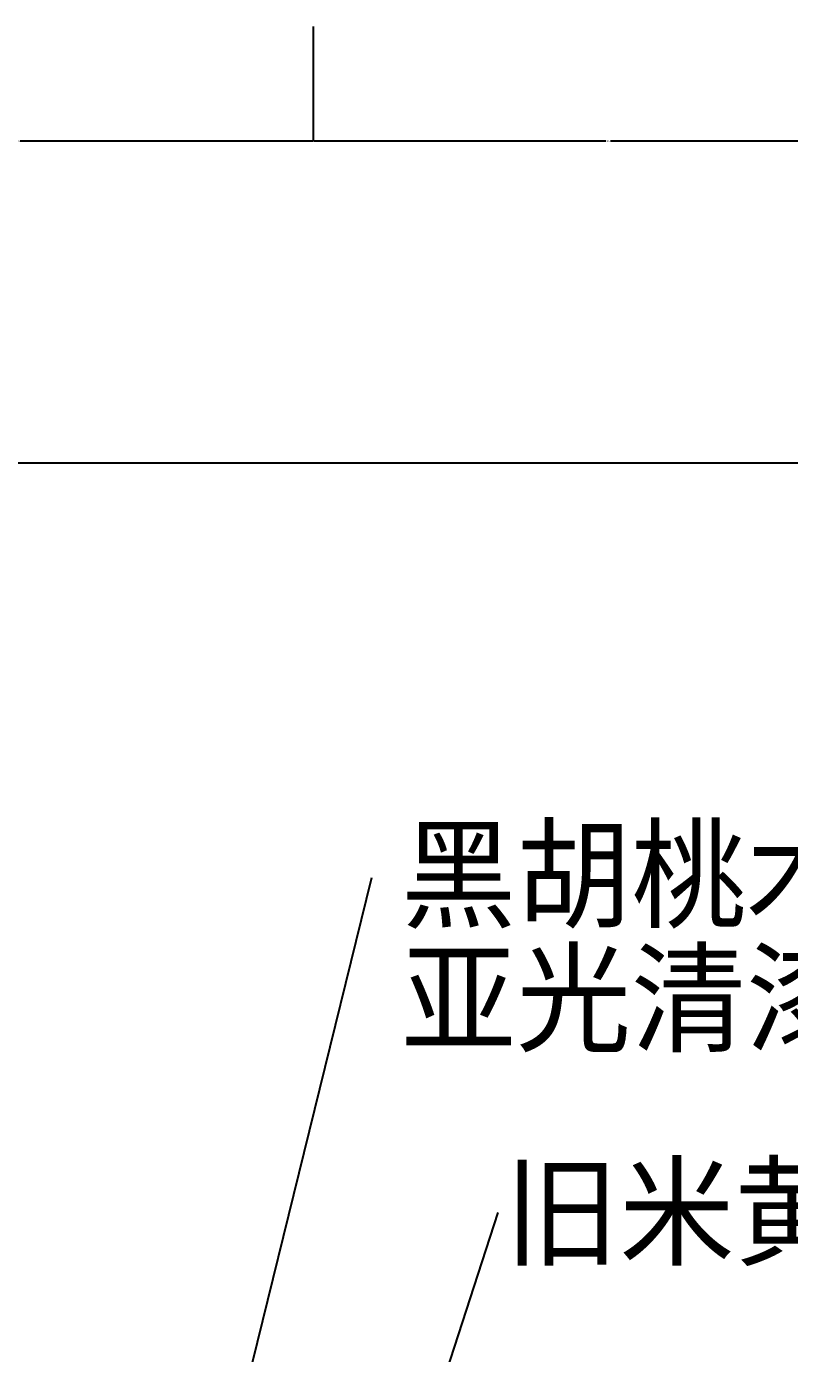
# Model space of a CAD drawing. Header units: metres. Extents: x 247 to 5330, y 146 to 7075.
# Drawn here: x 2360 to 2877, y 1496 to 2396 of the extents above; entities that cross this region are included whole.
import ezdxf

# ---------------------------------------------------------------- set-up
doc = ezdxf.new("R2010")
doc.units = ezdxf.units.M
doc.layers.add('DIM', color=3, linetype='Continuous')
doc.layers.add('TEXT', color=3, linetype='Continuous')
doc.dimstyles.get("Standard").update_dxf_attribs({"dimtxt": 2.5, "dimasz": 2.5, "dimexe": 1.25, "dimexo": 0.625, "dimtad": 1, "dimcen": 2.5, "dimazin": 3, "dimtfac": 1, "dimtmove": 0, "dimatfit": 3})

# ---------------------------------------------------------------- blocks, each defined once
blk = doc.blocks.new('*D4')
for p, q in [((393.78, 2271.08), (393.78, 2100.3)), ((3393.78, 2271.08), (3393.78, 2100.3)), ((394.03, 2100.3), (1891.78, 2100.3)), ((1895.78, 2100.3), (3393.53, 2100.3))]:
    blk.add_line(p, q)
at = {"layer": 'Defpoints'}
for p in [(393.78, 2271.08), (3393.78, 2271.08), (393.78, 2100.3)]:
    blk.add_point(p, dxfattribs=at)
at = {"layer": 'DIM', "insert": (1893.78, 2100.3), "char_height": 1, "attachment_point": 5}
blk.add_mtext('3000', dxfattribs=at)
blk = doc.blocks.new('*D36')
for p, q in [((2153.78, 2396.27), (2153.78, 2318.71)), ((2553.78, 2396.27), (2553.78, 2318.71)), ((2154.03, 2318.71), (2352.28, 2318.71)), ((2355.28, 2318.71), (2553.53, 2318.71))]:
    blk.add_line(p, q)
at = {"layer": 'Defpoints'}
for p in [(2153.78, 2396.27), (2553.78, 2396.27), (2153.78, 2318.71)]:
    blk.add_point(p, dxfattribs=at)
at = {"layer": 'DIM', "insert": (2353.78, 2318.71), "char_height": 1, "attachment_point": 5}
blk.add_mtext('400', dxfattribs=at)
blk = doc.blocks.new('*D41')
for p, q in [((2553.78, 2396.27), (2553.78, 2318.71)), ((2953.78, 2396.27), (2953.78, 2318.71)), ((2554.03, 2318.71), (2752.28, 2318.71)), ((2755.28, 2318.71), (2953.53, 2318.71))]:
    blk.add_line(p, q)
at = {"layer": 'Defpoints'}
for p in [(2553.78, 2396.27), (2953.78, 2396.27), (2553.78, 2318.71)]:
    blk.add_point(p, dxfattribs=at)
at = {"layer": 'DIM', "insert": (2753.78, 2318.71), "char_height": 1, "attachment_point": 5}
blk.add_mtext('400', dxfattribs=at)

msp = doc.modelspace()

# ---------------------------------------------------------------- texts
at = {"layer": 'TEXT'}
for s, p in [('黑胡桃木窗框', (2613.4, 1791.27)), ('亚光清漆饰面', (2613.4, 1707.14)), ('旧米黄大理石', (2683.34, 1562.39))]:
    msp.add_text(s, height=60, dxfattribs=at).set_placement(p)

# ---------------------------------------------------------------- dimensions: what is measured, and where the dimension line sits
at = {"layer": 'DIM'}
for base, p1, p2, picture, middle in [((2153.78, 2318.71), (2153.78, 2396.27), (2553.78, 2396.27), '*D36', (2353.78, 2318.71)), ((2553.78, 2318.71), (2553.78, 2396.27), (2953.78, 2396.27), '*D41', (2753.78, 2318.71)), ((393.78, 2100.3), (393.78, 2271.08), (3393.78, 2271.08), '*D4', (1893.78, 2100.3))]:
    dim = msp.add_linear_dim(base=base, p1=p1, p2=p2, dimstyle='Standard', dxfattribs=at)
    dim.commit()
    dim.dimension.update_dxf_attribs({"geometry": picture, "text_midpoint": middle})

# ---------------------------------------------------------------- leaders
for points in [[(2378.84, 945.6), (2593.54, 1819.14)], [(2537.75, 1154.37), (2679.14, 1591.99)]]:
    msp.add_leader(points, dimstyle='Standard', dxfattribs=at)

doc.saveas('drawing.dxf')
